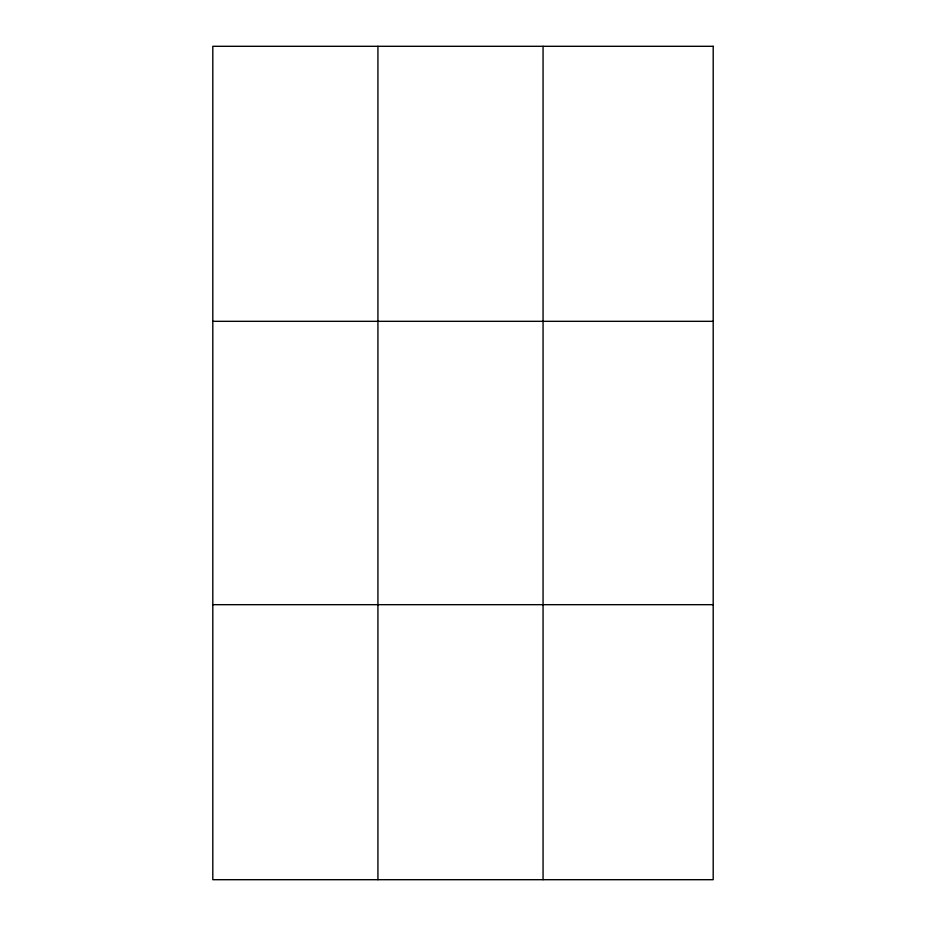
<?xml version="1.0" encoding="UTF-8"?>
<svg xmlns="http://www.w3.org/2000/svg" width="926" height="926" viewBox="0 0 926 926"><rect width="100%" height="100%" fill="white"/><g stroke="black" fill="none" stroke-linecap="round" stroke-linejoin="round"><path stroke-width="1.39" d="M377.935 46.3L377.935 879.7M543.064 46.3L543.064 879.7M212.806 321.322L713.194 321.322M212.806 604.678L713.194 604.678M713.194 46.3L713.194 879.7L212.806 879.7L212.806 46.3L713.194 46.3"/></g></svg>
